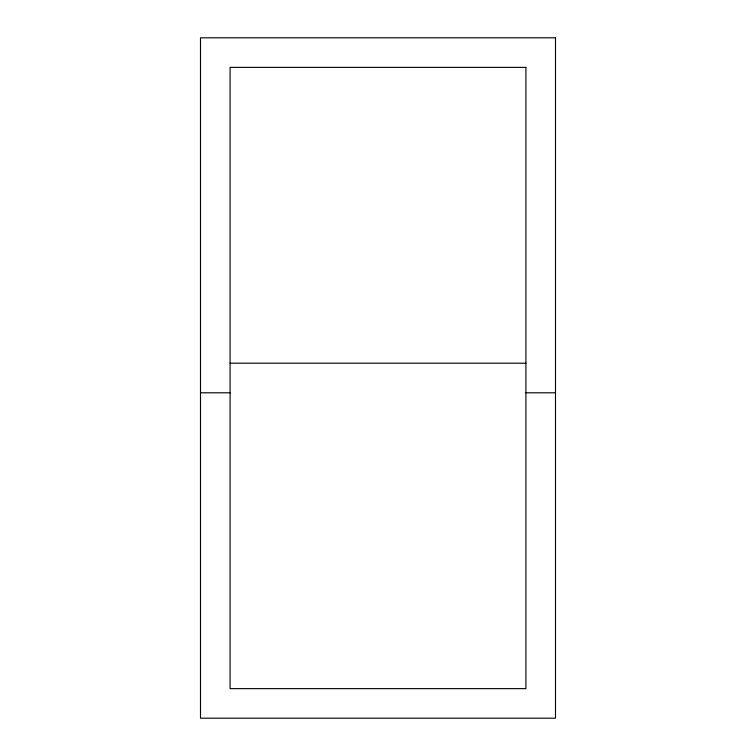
<?xml version="1.0" encoding="UTF-8"?>
<svg xmlns="http://www.w3.org/2000/svg" width="756" height="756" viewBox="0 0 756 756"><rect width="100%" height="100%" fill="white"/><g stroke="black" fill="none" stroke-linecap="round" stroke-linejoin="round"><path stroke-width="1.13" d="M230.089 363.211L525.911 363.211M200.501 392.789L230.089 392.789M525.911 392.789L555.499 392.789M555.499 37.8L200.501 37.8L200.501 718.2L555.499 718.2L555.499 37.8M525.911 67.378L230.089 67.378L230.089 688.621L525.911 688.621L525.911 67.378"/></g></svg>
